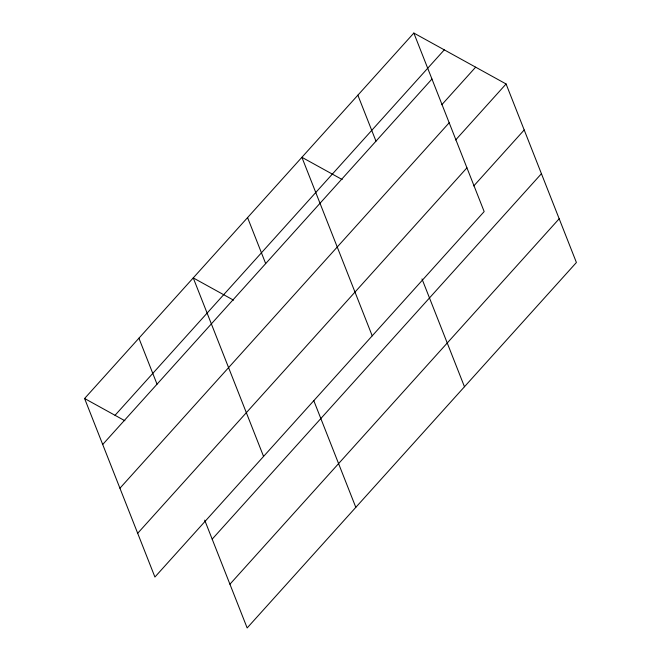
<?xml version="1.0" encoding="UTF-8"?>
<svg xmlns="http://www.w3.org/2000/svg" width="661" height="661" viewBox="0 0 661 661"><rect width="100%" height="100%" fill="white"/><g stroke="black" fill="none" stroke-linecap="round" stroke-linejoin="round"><path stroke-width="0.99" d="M413.844 33.05L484.166 211.578L154.914 577.028L84.591 398.5L413.844 33.05L506.086 83.972L576.409 262.5L247.156 627.95L204.687 520.133M115.031 415.306L444.283 49.856M102.703 444.489L431.955 79.039M441.788 104.752L475.647 67.166M119.93 488.223L449.183 122.772M455.644 139.967L506.086 83.972M137.686 533.287L466.93 167.836M473.755 185.948L524.198 129.961M212.181 539.145L541.433 173.694M229.929 584.208L559.181 218.758M342.191 179.552L301.895 157.301L372.217 335.829M233.54 300.152L193.243 277.901L263.565 456.429M84.591 398.5L124.888 420.751M357.865 95.176L375.985 141.165M421.991 278.934L464.468 386.751M247.569 217.601L265.681 263.59M313.719 400.483L355.816 507.351M138.917 338.201L157.029 384.19"/></g></svg>
